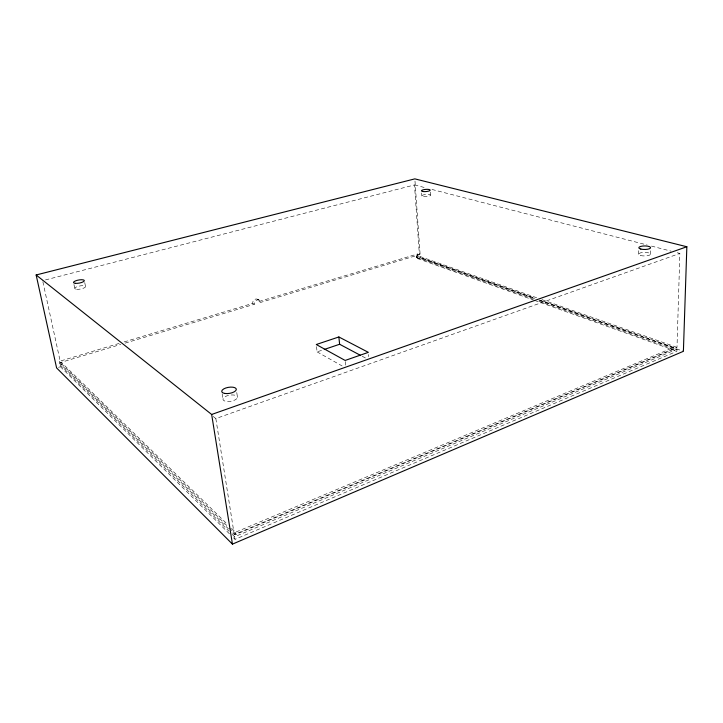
<?xml version="1.0" encoding="UTF-8"?>
<svg xmlns="http://www.w3.org/2000/svg" width="723" height="723" viewBox="0 0 723 723"><rect width="100%" height="100%" fill="white"/><g stroke="black" fill="none" stroke-linecap="round" stroke-linejoin="round"><path stroke-width="0.54" stroke-dasharray="3.62 2.71" d="M638.689 254.279L638.77 248.911M650.474 254.035L650.537 250.8M229.462 528.115L235.906 534.414L673.682 349.191L673.737 347.383L540.741 300.199M233.43 537.758L235.029 539.34L676.882 351.297L676.945 349.191L538.798 300.081M232.661 532.996L234.27 534.568L676.999 347.383L679.855 253.421L675.481 252.291M232.21 534.396L234.623 536.773L676.945 349.191M231.532 528.296L235.553 532.218L673.737 347.383M213.195 416.475L215.843 418.581L679.855 253.421M316.511 346.615L317.108 351.875L323.253 349.796M229.426 533.8L60.443 366.742L60.036 364.862L61.961 364.284L228.658 527.329M536.647 297.749L417.551 255.635L416.249 256.023L416.349 257.406L417.65 257.017L534.55 298.572M58.518 367.329L60.443 366.742M417.65 257.017L417.767 258.626L420.361 257.849L534.912 298.545M228.64 529.046L59.684 363.253L59.277 361.364L119.801 343.226M124.121 341.925L252.743 303.38A3.561 3.046 -61.1 0 1 255.436 299.114A3.561 3.046 -61.1 0 1 259.024 301.5L260.687 302.386L419.376 254.704L414.487 184.943L42.63 280.651M259.024 301.5L417.442 254.017L419.376 254.704M59.277 361.364L60.479 362.539L120.813 344.41M125.115 343.118L254.397 304.275A3.57 3.046 -61.1 0 1 257.09 300A3.57 3.046 -61.1 0 1 260.687 302.386M59.684 363.253L61.609 362.666L227.501 524.365M414.487 184.943L426.498 188.043M431.956 189.453L647.094 244.961M651.459 246.091L671.116 251.161M541.961 299.629L676.999 347.383M416.249 256.023L535.418 298.31M539.15 300.054L683.398 351.306M416.349 257.406L533.321 299.132M538.635 301.03L673.682 349.191M417.767 258.626L533.52 300.027M534.577 300.406L676.882 351.297M257.795 299.421L259.458 300.307M362.205 356.258L366.127 358.346M252.743 303.38L254.397 304.275M317.108 351.875L342.087 365.928M60.036 364.862L228.992 531.233M61.609 362.666L61.961 364.284M42.874 281.744L60.479 362.539M73.963 284.51L74.776 288.486M84.727 282.548L85.531 286.516M235.553 532.218L235.906 534.414M215.843 418.581L234.27 534.568M234.623 536.773L235.029 539.34M222.151 393.863L223.064 399.783M236.755 392.508L237.487 397.433A7.366 3.118 -9.3 0 1 226.227 401.392A7.366 3.118 -9.3 0 1 226.932 395.852A7.366 3.118 -9.3 0 1 237.487 397.433M345.26 361.536L345.711 365.91M368.567 354.505L368.775 356.665M417.442 254.017L417.551 255.635M414.993 181.093L420.361 257.849M421.645 192.951L421.852 196.014M430.321 192.056L430.519 195.111M423.515 196.647A4.383 1.121 -4.4 0 0 430.519 195.409A4.383 1.121 -4.4 0 0 424.528 194.65A4.383 1.121 -4.4 0 0 423.515 196.647M640.695 255.535A5.901 1.808 -0.2 0 0 650.375 254.505A5.901 1.808 -0.2 0 0 642.684 252.463A5.901 1.808 -0.2 0 0 640.695 255.535M76.602 289.308A5.468 1.591 -10.3 0 0 85.431 286.95A5.468 1.591 -10.3 0 0 78.427 286.263A5.468 1.591 -10.3 0 0 76.602 289.308"/><path stroke-width="1.08" d="M686.85 246.751L683.398 351.306L232.445 544.13L56.593 367.908L36.15 274.975L414.839 178.87L686.85 246.751L211.658 414.469L36.15 274.975M324.275 349.453L339.62 344.256L360.244 355.219M338.861 336.963L316.267 344.519L345.142 360.443L368.369 352.345L338.861 336.963L339.62 344.256M211.658 414.469L232.445 544.13M225.007 393.475A7.384 3.073 -9.2 0 0 236.313 389.552A7.384 3.073 -9.2 0 0 225.73 388.016A7.384 3.073 -9.2 0 0 225.007 393.475M640.795 249.064A5.92 1.78 -0.3 0 0 650.501 248.034A5.92 1.78 -0.3 0 0 642.792 246.037A5.92 1.78 -0.3 0 0 640.795 249.064M75.373 283.335A5.477 1.563 -10.2 0 0 84.23 280.994A5.477 1.563 -10.2 0 0 77.216 280.325A5.477 1.563 -10.2 0 0 75.373 283.335M423.172 191.541A4.392 1.103 -4.4 0 0 430.185 190.312A4.392 1.103 -4.4 0 0 424.193 189.571A4.392 1.103 -4.4 0 0 423.172 191.541"/></g></svg>
